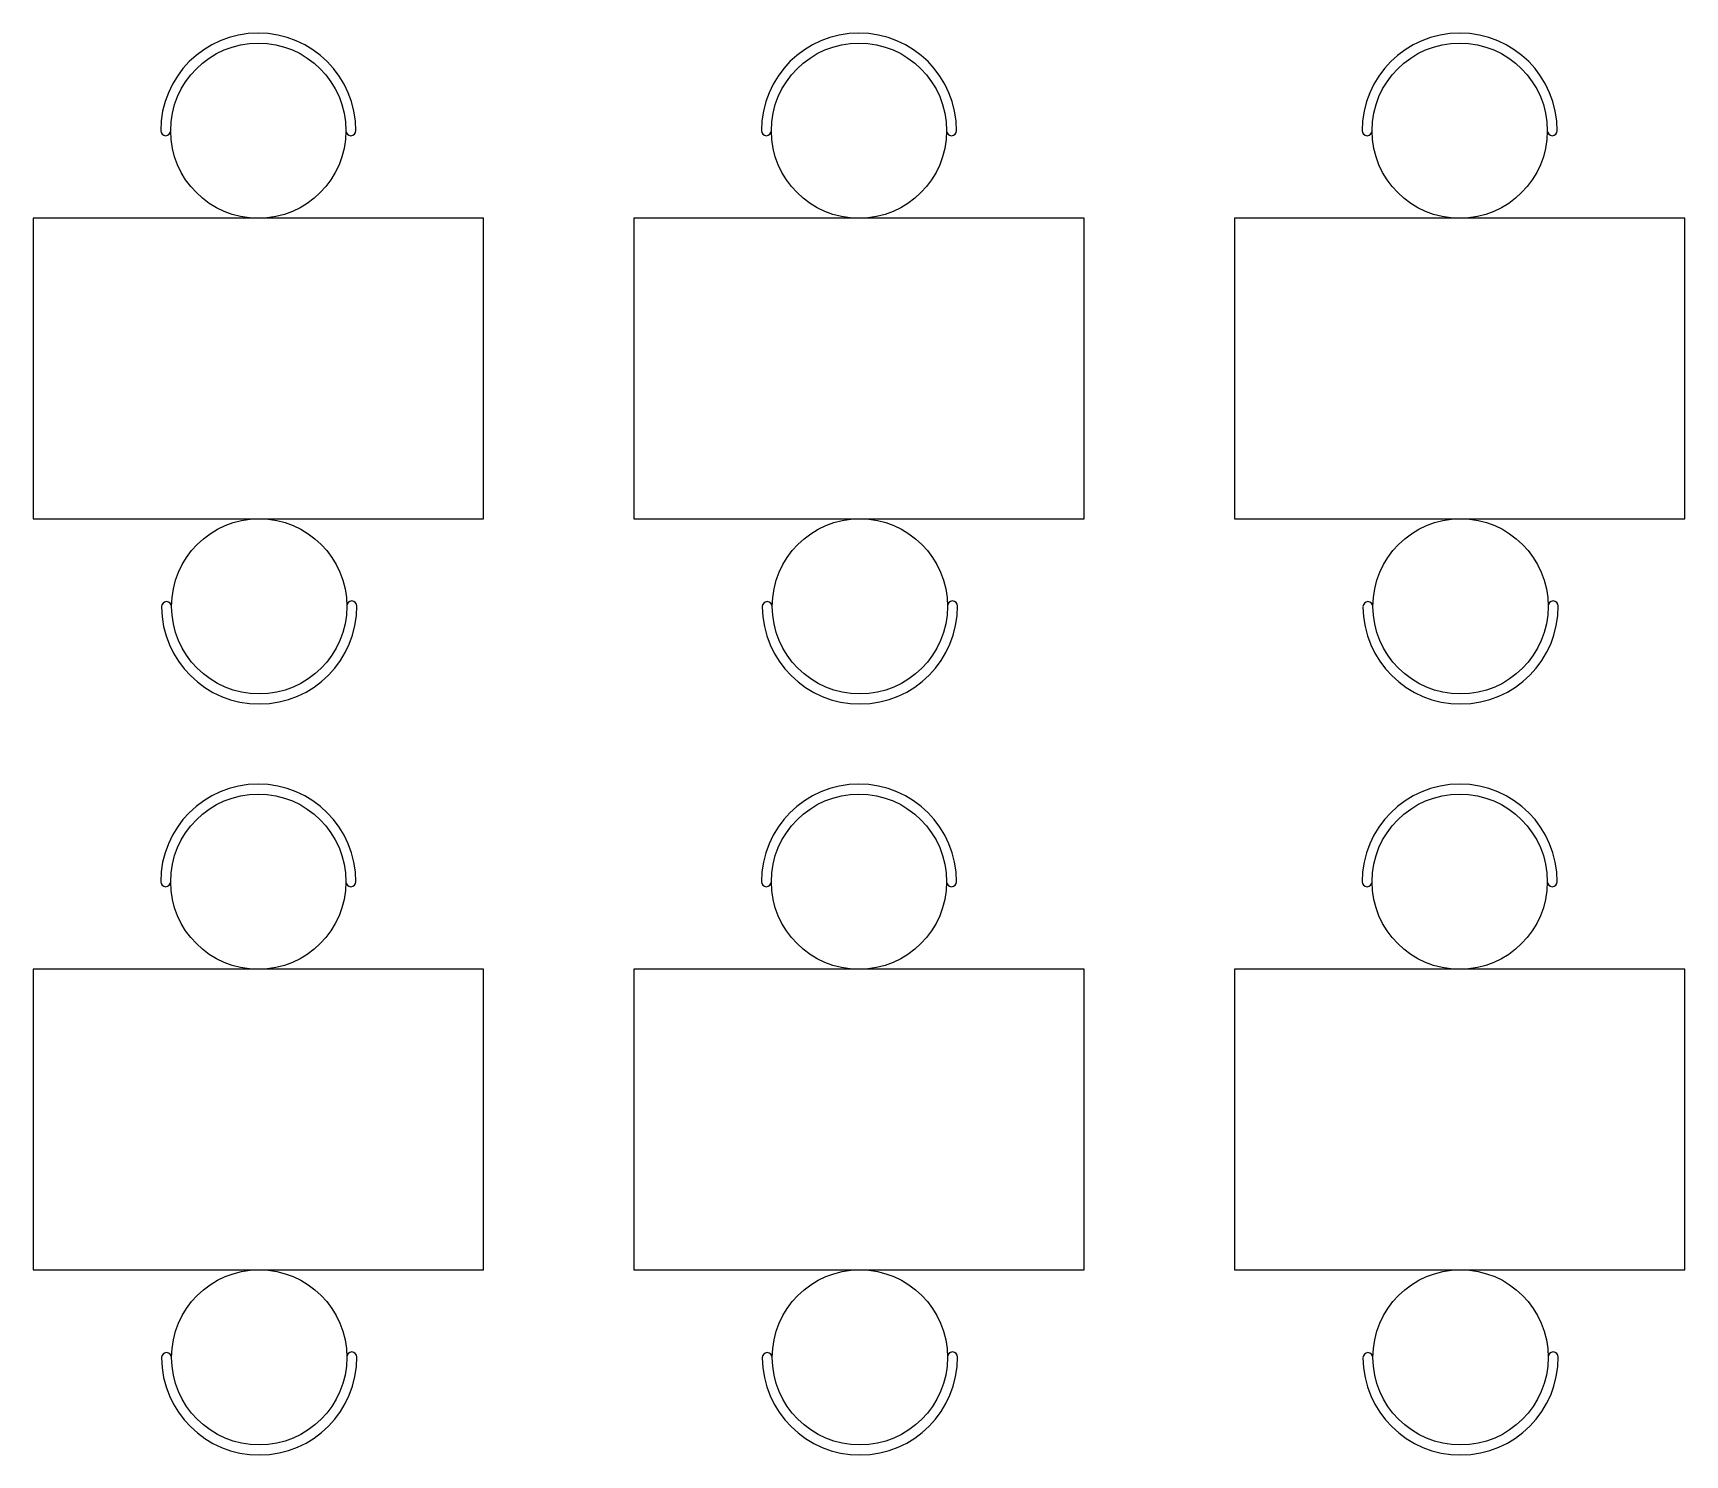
# Model space of a CAD drawing. Header units: millimetres. Extents: x 1516 to 4868, y 1159 to 8834.
# Drawn here: x 1516 to 4816, y 1159 to 3999 of the extents above; entities outside this region: 4.
import ezdxf

# ---------------------------------------------------------------- set-up
doc = ezdxf.new("R2010")
doc.units = ezdxf.units.MM

msp = doc.modelspace()

# ---------------------------------------------------------------- linework, layer by layer
for p, q in [((2416, 3629.1), (1516, 3629.1)), ((1516, 3629.1), (1516, 3029.1)), ((2416, 3629.1), (1516, 3629.1)), ((1516, 3629.1), (1516, 3029.1)), ((2416, 3629.1), (1516, 3629.1)), ((1516, 3629.1), (1516, 3029.1)), ((2416, 3629.1), (1516, 3629.1)), ((1516, 3629.1), (1516, 3029.1)), ((2416, 3029.1), (2416, 3629.1)), ((2416, 3029.1), (2416, 3629.1)), ((2416, 3029.1), (2416, 3629.1)), ((2416, 3029.1), (2416, 3629.1)), ((3616, 3629.1), (2716, 3629.1)), ((2716, 3629.1), (2716, 3029.1)), ((3616, 3629.1), (2716, 3629.1)), ((2716, 3629.1), (2716, 3029.1)), ((3616, 3629.1), (2716, 3629.1)), ((2716, 3629.1), (2716, 3029.1)), ((3616, 3629.1), (2716, 3629.1)), ((2716, 3629.1), (2716, 3029.1)), ((3616, 3029.1), (3616, 3629.1)), ((3616, 3029.1), (3616, 3629.1)), ((3616, 3029.1), (3616, 3629.1)), ((3616, 3029.1), (3616, 3629.1)), ((4816, 3629.1), (3916, 3629.1)), ((3916, 3629.1), (3916, 3029.1)), ((4816, 3629.1), (3916, 3629.1)), ((3916, 3629.1), (3916, 3029.1)), ((4816, 3629.1), (3916, 3629.1)), ((3916, 3629.1), (3916, 3029.1)), ((4816, 3629.1), (3916, 3629.1)), ((3916, 3629.1), (3916, 3029.1)), ((4816, 3629.1), (3916, 3629.1)), ((3916, 3629.1), (3916, 3029.1)), ((4816, 3629.1), (3916, 3629.1)), ((3916, 3629.1), (3916, 3029.1)), ((4816, 3629.1), (3916, 3629.1)), ((3916, 3629.1), (3916, 3029.1)), ((4816, 3629.1), (3916, 3629.1)), ((3916, 3629.1), (3916, 3029.1)), ((4816, 3629.1), (3916, 3629.1)), ((3916, 3629.1), (3916, 3029.1)), ((4816, 3629.1), (3916, 3629.1)), ((3916, 3629.1), (3916, 3029.1)), ((4816, 3629.1), (3916, 3629.1)), ((3916, 3629.1), (3916, 3029.1)), ((4816, 3629.1), (3916, 3629.1)), ((3916, 3629.1), (3916, 3029.1)), ((4816, 3629.1), (3916, 3629.1)), ((3916, 3629.1), (3916, 3029.1)), ((4816, 3629.1), (3916, 3629.1)), ((3916, 3629.1), (3916, 3029.1)), ((4816, 3629.1), (3916, 3629.1)), ((3916, 3629.1), (3916, 3029.1)), ((4816, 3629.1), (3916, 3629.1)), ((3916, 3629.1), (3916, 3029.1)), ((4816, 3629.1), (3916, 3629.1)), ((3916, 3629.1), (3916, 3029.1)), ((4816, 3629.1), (3916, 3629.1)), ((3916, 3629.1), (3916, 3029.1)), ((4816, 3629.1), (3916, 3629.1)), ((3916, 3629.1), (3916, 3029.1)), ((4816, 3629.1), (3916, 3629.1)), ((3916, 3629.1), (3916, 3029.1)), ((4816, 3029.1), (4816, 3629.1)), ((4816, 3029.1), (4816, 3629.1)), ((4816, 3029.1), (4816, 3629.1)), ((4816, 3029.1), (4816, 3629.1)), ((4816, 3029.1), (4816, 3629.1)), ((4816, 3029.1), (4816, 3629.1)), ((4816, 3029.1), (4816, 3629.1)), ((4816, 3029.1), (4816, 3629.1)), ((4816, 3029.1), (4816, 3629.1)), ((4816, 3029.1), (4816, 3629.1)), ((4816, 3029.1), (4816, 3629.1)), ((4816, 3029.1), (4816, 3629.1)), ((4816, 3029.1), (4816, 3629.1)), ((4816, 3029.1), (4816, 3629.1)), ((4816, 3029.1), (4816, 3629.1)), ((4816, 3029.1), (4816, 3629.1)), ((4816, 3029.1), (4816, 3629.1)), ((4816, 3029.1), (4816, 3629.1)), ((4816, 3029.1), (4816, 3629.1)), ((4816, 3029.1), (4816, 3629.1)), ((1516, 3029.1), (2416, 3029.1)), ((1516, 3029.1), (2416, 3029.1)), ((1516, 3029.1), (2416, 3029.1)), ((1516, 3029.1), (2416, 3029.1)), ((2716, 3029.1), (3616, 3029.1)), ((2716, 3029.1), (3616, 3029.1)), ((2716, 3029.1), (3616, 3029.1)), ((2716, 3029.1), (3616, 3029.1)), ((3916, 3029.1), (4816, 3029.1)), ((3916, 3029.1), (4816, 3029.1)), ((3916, 3029.1), (4816, 3029.1)), ((3916, 3029.1), (4816, 3029.1)), ((3916, 3029.1), (4816, 3029.1)), ((3916, 3029.1), (4816, 3029.1)), ((3916, 3029.1), (4816, 3029.1)), ((3916, 3029.1), (4816, 3029.1)), ((3916, 3029.1), (4816, 3029.1)), ((3916, 3029.1), (4816, 3029.1)), ((3916, 3029.1), (4816, 3029.1)), ((3916, 3029.1), (4816, 3029.1)), ((3916, 3029.1), (4816, 3029.1)), ((3916, 3029.1), (4816, 3029.1)), ((3916, 3029.1), (4816, 3029.1)), ((3916, 3029.1), (4816, 3029.1)), ((3916, 3029.1), (4816, 3029.1)), ((3916, 3029.1), (4816, 3029.1)), ((3916, 3029.1), (4816, 3029.1)), ((3916, 3029.1), (4816, 3029.1)), ((2416, 2129.1), (1516, 2129.1)), ((1516, 2129.1), (1516, 1529.1)), ((2416, 1529.1), (2416, 2129.1)), ((3616, 2129.1), (2716, 2129.1)), ((2716, 2129.1), (2716, 1529.1)), ((3616, 2129.1), (2716, 2129.1)), ((2716, 2129.1), (2716, 1529.1)), ((3616, 2129.1), (2716, 2129.1)), ((2716, 2129.1), (2716, 1529.1)), ((3616, 2129.1), (2716, 2129.1)), ((2716, 2129.1), (2716, 1529.1)), ((3616, 1529.1), (3616, 2129.1)), ((3616, 1529.1), (3616, 2129.1)), ((3616, 1529.1), (3616, 2129.1)), ((3616, 1529.1), (3616, 2129.1)), ((4816, 2129.1), (3916, 2129.1)), ((3916, 2129.1), (3916, 1529.1)), ((4816, 2129.1), (3916, 2129.1)), ((3916, 2129.1), (3916, 1529.1)), ((4816, 2129.1), (3916, 2129.1)), ((3916, 2129.1), (3916, 1529.1)), ((4816, 2129.1), (3916, 2129.1)), ((3916, 2129.1), (3916, 1529.1)), ((4816, 1529.1), (4816, 2129.1)), ((4816, 1529.1), (4816, 2129.1)), ((4816, 1529.1), (4816, 2129.1)), ((4816, 1529.1), (4816, 2129.1)), ((1516, 1529.1), (2416, 1529.1)), ((2716, 1529.1), (3616, 1529.1)), ((2716, 1529.1), (3616, 1529.1)), ((2716, 1529.1), (3616, 1529.1)), ((2716, 1529.1), (3616, 1529.1)), ((3916, 1529.1), (4816, 1529.1)), ((3916, 1529.1), (4816, 1529.1)), ((3916, 1529.1), (4816, 1529.1)), ((3916, 1529.1), (4816, 1529.1))]:
    msp.add_line(p, q)
for centre, radius in [((4673.2, 8639.3), 195), ((4673.2, 8639.3), 175), ((4488.2, 8638.8), 10), ((4858.1, 8640.4), 10), ((1966, 3804.1), 175), ((1966, 3804.1), 175), ((3166, 3804.1), 175), ((4366, 3804.1), 175), ((1967.8, 2854.1), 175), ((1967.8, 2854.1), 175), ((3167.8, 2854.1), 175), ((3167.8, 2854.1), 175), ((4367.8, 2854.1), 175), ((4367.8, 2854.1), 175), ((1966, 2304.1), 175), ((3166, 2304.1), 175), ((4366, 2304.1), 175), ((1967.8, 1354.1), 175), ((1967.8, 1354.1), 175), ((3167.8, 1354.1), 175), ((3167.8, 1354.1), 175), ((4367.8, 1354.1), 175), ((4367.8, 1354.1), 175)]:
    msp.add_circle(centre, radius)
for centre, radius, start, end in [((1966, 3804.1), 195, 0, 180), ((1966, 3804.1), 195, 0, 180), ((3166, 3804.1), 195, 0, 180), ((4366, 3804.1), 195, 0, 180), ((1781, 3804.1), 10, 180, 0), ((1781, 3804.1), 10, 180, 0), ((2151, 3804.1), 10, 180, 0), ((2151, 3804.1), 10, 180, 0), ((2981, 3804.1), 10, 180, 0), ((3351, 3804.1), 10, 180, 0), ((4181, 3804.1), 10, 180, 0), ((4551, 3804.1), 10, 180, 0), ((1782.8, 2853.5), 10, 0.2142, 180.2142), ((1782.8, 2853.5), 10, 0.2142, 180.2142), ((1967.8, 2854.1), 195, 180.2142, 0.2142), ((1967.8, 2854.1), 195, 180.2142, 0.2142), ((2152.8, 2854.8), 10, 0.2142, 180.2142), ((2152.8, 2854.8), 10, 0.2142, 180.2142), ((2982.8, 2853.5), 10, 0.2142, 180.2142), ((2982.8, 2853.5), 10, 0.2142, 180.2142), ((3167.8, 2854.1), 195, 180.2142, 0.2142), ((3167.8, 2854.1), 195, 180.2142, 0.2142), ((3352.8, 2854.8), 10, 0.2142, 180.2142), ((3352.8, 2854.8), 10, 0.2142, 180.2142), ((4182.8, 2853.5), 10, 0.2142, 180.2142), ((4182.8, 2853.5), 10, 0.2142, 180.2142), ((4367.8, 2854.1), 195, 180.2142, 0.2142), ((4367.8, 2854.1), 195, 180.2142, 0.2142), ((4552.8, 2854.8), 10, 0.2142, 180.2142), ((4552.8, 2854.8), 10, 0.2142, 180.2142), ((1966, 2304.1), 195, 0, 180), ((3166, 2304.1), 195, 0, 180), ((4366, 2304.1), 195, 0, 180), ((1781, 2304.1), 10, 180, 0), ((2151, 2304.1), 10, 180, 0), ((2981, 2304.1), 10, 180, 0), ((3351, 2304.1), 10, 180, 0), ((4181, 2304.1), 10, 180, 0), ((4551, 2304.1), 10, 180, 0), ((1782.8, 1353.5), 10, 0.2142, 180.2142), ((1782.8, 1353.5), 10, 0.2142, 180.2142), ((1967.8, 1354.1), 195, 180.2142, 0.2142), ((1967.8, 1354.1), 195, 180.2142, 0.2142), ((2152.8, 1354.8), 10, 0.2142, 180.2142), ((2152.8, 1354.8), 10, 0.2142, 180.2142), ((2982.8, 1353.5), 10, 0.2142, 180.2142), ((2982.8, 1353.5), 10, 0.2142, 180.2142), ((3167.8, 1354.1), 195, 180.2142, 0.2142), ((3167.8, 1354.1), 195, 180.2142, 0.2142), ((3352.8, 1354.8), 10, 0.2142, 180.2142), ((3352.8, 1354.8), 10, 0.2142, 180.2142), ((4182.8, 1353.5), 10, 0.2142, 180.2142), ((4182.8, 1353.5), 10, 0.2142, 180.2142), ((4367.8, 1354.1), 195, 180.2142, 0.2142), ((4367.8, 1354.1), 195, 180.2142, 0.2142), ((4552.8, 1354.8), 10, 0.2142, 180.2142), ((4552.8, 1354.8), 10, 0.2142, 180.2142)]:
    msp.add_arc(centre, radius, start, end)

doc.saveas('drawing.dxf')
